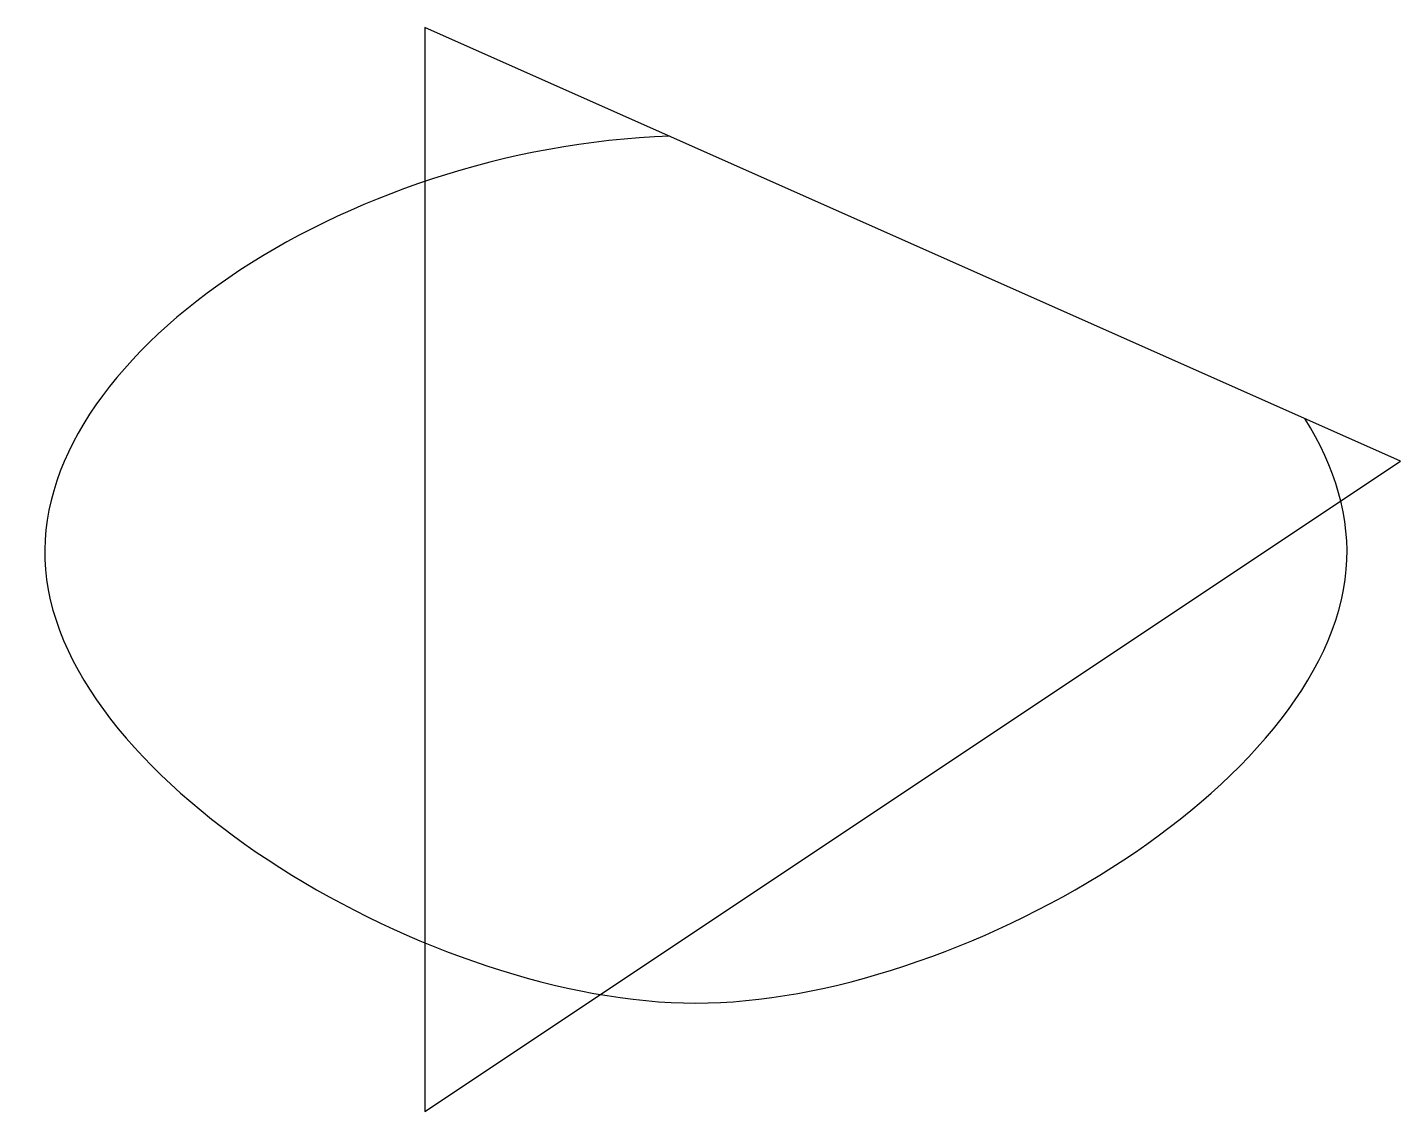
# Model space of a CAD drawing. Header units: millimetres. Extents: x 2.7 to 28, y 0 to 20.
import ezdxf

# ---------------------------------------------------------------- set-up
doc = ezdxf.new("R2010")
doc.units = ezdxf.units.MM
doc.layers.get('0').update_dxf_attribs({"lineweight": 25})

msp = doc.modelspace()

# ---------------------------------------------------------------- linework, layer by layer
at = {"flags": 128}
msp.add_lwpolyline([(10, 0), (28, 12), (10, 20)], close=True, dxfattribs=at)
msp.add_open_spline([(14.518, 17.992), (8.513, 17.792), (-3.333, 9.896), (10.193, 2), (15, 2), (19.807, 2), (28.279, 6.946), (26.797, 11.891), (26.236, 12.784)], degree=3, knots=[11.388268, 11.388268, 11.388268, 11.388268, 25.434973, 39.857178, 39.857178, 39.857178, 54.279383, 57.68882, 57.68882, 57.68882, 57.68882])

doc.saveas('drawing.dxf')
